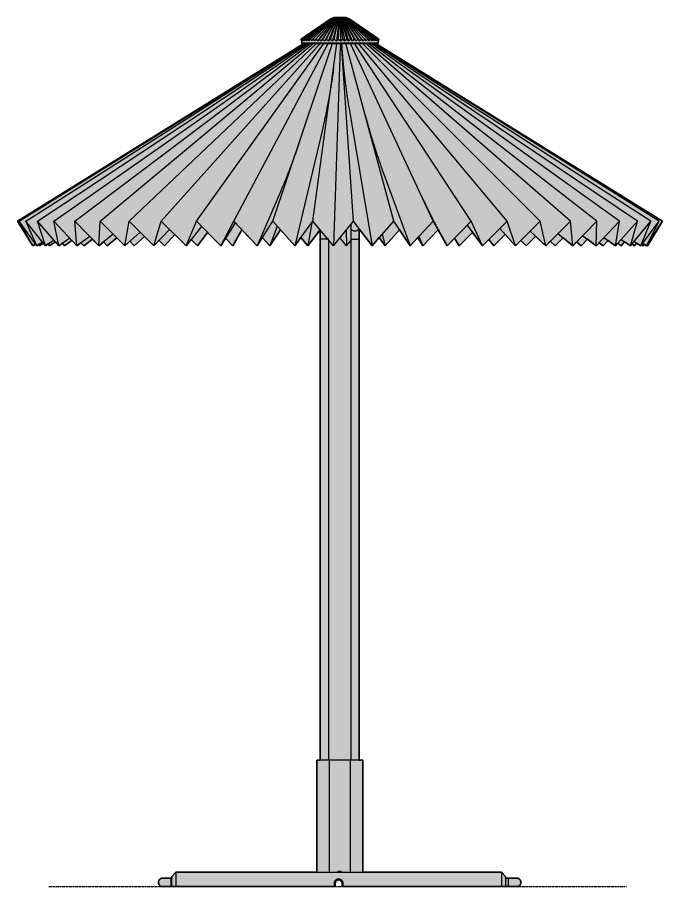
# Model space of a CAD drawing. Header units: millimetres. Extents: x -19 to 890, y -627 to 516.
# Drawn here: x -19 to 364, y 0 to 516 of the extents above; entities that cross this region are included whole.
import ezdxf

# ---------------------------------------------------------------- set-up
doc = ezdxf.new("R2010")
doc.units = ezdxf.units.MM
doc.linetypes.add('Dots', pattern=[1, 0, -1])
doc.layers.add('Blocks', color=7, linetype='Continuous')
doc.layers.add('Blocks$Fill', color=7, linetype='Continuous', true_color=0xffffff)
for name, color, linetype, lineweight, true_color in [('Blocks$Inner', 7, 'Continuous', 25, 0x007f00), ('Blocks$Outline', 7, 'Continuous', 35, 0xff3f3f), ('Groud', 7, 'Dots', 25, 0x243775)]:
    doc.layers.add(name, color=color, linetype=linetype, lineweight=lineweight, true_color=true_color)

# ---------------------------------------------------------------- blocks, each defined once
blk = doc.blocks.new('Matin Table Lamp Front')
at = {"layer": 'Blocks$Fill'}
blk.add_hatch(color=256, dxfattribs=at).paths.add_polyline_path([(363.66, 394.65), (354.6, 380.2), (354.25, 380.41), (354.11, 380.2), (352.8, 381.01), (352.21, 380.2), (351.22, 380.82), (350.75, 380.2), (348.26, 381.78), (346.99, 380.2), (345.43, 381.21), (344.58, 380.2), (341.05, 382.52), (339.02, 380.2), (336.95, 381.6), (335.69, 380.2), (331.28, 383.26), (328.41, 380.2), (325.94, 381.99), (324.23, 380.2), (319.1, 384.02), (315.35, 380.2), (312.56, 382.4), (310.37, 380.2), (304.71, 384.84), (300.03, 380.2), (297.03, 382.85), (294.34, 380.2), (288.36, 385.75), (282.69, 380.2), (279.61, 383.36), (276.38, 380.2), (270.32, 386.79), (263.62, 380.2), (260.58, 383.96), (256.78, 380.2), (250.92, 388.05), (243.1, 380.2), (240.29, 384.7), (235.85, 380.2), (230.48, 389.57), (221.47, 380.2), (218.42, 384.97), (213.92, 380.2), (207.59, 389.57), (199.07, 380.2), (195.56, 384.97), (191.33, 380.2), (184.15, 389.57), (183.67, 389), (183.67, 384), (183.67, 75), (185.82, 75), (185.82, 8.5), (268.05, 8.5), (270.55, 6), (270.55, 5), (272.17, 5), (277.17, 5), (277.22, 5), (277.28, 5), (277.33, 4.99), (277.39, 4.99), (277.45, 4.98), (277.51, 4.98), (277.56, 4.97), (277.62, 4.96), (277.68, 4.95), (277.74, 4.93), (277.8, 4.92), (277.85, 4.9), (277.91, 4.89), (277.97, 4.87), (278.03, 4.85), (278.09, 4.82), (278.14, 4.8), (278.2, 4.78), (278.26, 4.75), (278.31, 4.72), (278.37, 4.69), (278.43, 4.66), (278.48, 4.63), (278.53, 4.59), (278.59, 4.56), (278.64, 4.52), (278.69, 4.48), (278.74, 4.44), (278.79, 4.4), (278.84, 4.36), (278.89, 4.31), (278.93, 4.27), (278.98, 4.22), (279.02, 4.17), (279.07, 4.13), (279.11, 4.08), (279.15, 4.03), (279.19, 3.97), (279.22, 3.92), (279.26, 3.87), (279.29, 3.81), (279.33, 3.76), (279.36, 3.7), (279.39, 3.65), (279.42, 3.59), (279.44, 3.54), (279.47, 3.48), (279.49, 3.42), (279.51, 3.36), (279.53, 3.3), (279.55, 3.25), (279.57, 3.19), (279.59, 3.13), (279.6, 3.07), (279.61, 3.01), (279.62, 2.95), (279.63, 2.9), (279.64, 2.84), (279.65, 2.78), (279.66, 2.72), (279.66, 2.67), (279.66, 2.61), (279.67, 2.56), (279.67, 2.5), (279.67, 2.44), (279.66, 2.39), (279.66, 2.33), (279.66, 2.28), (279.65, 2.22), (279.64, 2.16), (279.63, 2.1), (279.62, 2.05), (279.61, 1.99), (279.6, 1.93), (279.59, 1.87), (279.57, 1.81), (279.55, 1.75), (279.53, 1.7), (279.51, 1.64), (279.49, 1.58), (279.47, 1.52), (279.44, 1.46), (279.42, 1.41), (279.39, 1.35), (279.36, 1.3), (279.33, 1.24), (279.29, 1.19), (279.26, 1.13), (279.22, 1.08), (279.19, 1.03), (279.15, 0.97), (279.11, 0.92), (279.07, 0.87), (279.02, 0.83), (278.98, 0.78), (278.93, 0.73), (278.89, 0.69), (278.84, 0.64), (278.79, 0.6), (278.74, 0.56), (278.69, 0.52), (278.64, 0.48), (278.59, 0.44), (278.53, 0.41), (278.48, 0.37), (278.43, 0.34), (278.37, 0.31), (278.31, 0.28), (278.26, 0.25), (278.2, 0.22), (278.14, 0.2), (278.09, 0.18), (278.03, 0.15), (277.97, 0.13), (277.91, 0.11), (277.85, 0.1), (277.8, 0.08), (277.74, 0.07), (277.68, 0.05), (277.62, 0.04), (277.56, 0.03), (277.51, 0.02), (277.45, 0.02), (277.39, 0.01), (277.33, 0.01), (277.28, 0), (277.22, 0), (277.17, 0), (272.17, 0), (270.52, 0), (268.05, 0), (174.05, 0), (173.55, 0), (173.55, 2), (173.54, 2.2), (173.54, 2.25), (173.53, 2.3), (173.52, 2.35), (173.51, 2.4), (173.51, 2.44), (173.5, 2.48), (173.49, 2.53), (173.47, 2.57), (173.46, 2.61), (173.45, 2.65), (173.43, 2.69), (173.42, 2.73), (173.4, 2.77), (173.39, 2.81), (173.37, 2.85), (173.35, 2.89), (173.33, 2.92), (173.31, 2.96), (173.29, 3), (173.27, 3.03), (173.24, 3.07), (173.22, 3.11), (173.2, 3.14), (173.17, 3.18), (173.15, 3.21), (173.12, 3.24), (173.09, 3.28), (173.07, 3.31), (173.04, 3.34), (173.01, 3.37), (172.98, 3.4), (172.95, 3.43), (172.92, 3.46), (172.89, 3.49), (172.86, 3.52), (172.83, 3.54), (172.8, 3.57), (172.76, 3.59), (172.73, 3.62), (172.7, 3.64), (172.67, 3.66), (172.63, 3.68), (172.6, 3.7), (172.57, 3.72), (172.53, 3.74), (172.5, 3.76), (172.46, 3.78), (172.43, 3.8), (172.39, 3.82), (172.35, 3.83), (172.32, 3.85), (172.28, 3.86), (172.24, 3.88), (172.21, 3.89), (172.17, 3.9), (172.13, 3.91), (172.09, 3.93), (172.06, 3.94), (172.02, 3.95), (171.98, 3.95), (171.94, 3.96), (171.9, 3.97), (171.86, 3.98), (171.82, 3.98), (171.78, 3.99), (171.74, 3.99), (171.7, 3.99), (171.66, 4), (171.62, 4), (171.58, 4), (171.54, 4), (171.5, 4), (171.45, 4), (171.41, 3.99), (171.37, 3.99), (171.33, 3.99), (171.28, 3.98), (171.24, 3.98), (171.2, 3.97), (171.16, 3.96), (171.12, 3.95), (171.08, 3.94), (171.04, 3.93), (171, 3.92), (170.95, 3.91), (170.91, 3.89), (170.87, 3.88), (170.83, 3.87), (170.79, 3.85), (170.75, 3.83), (170.72, 3.82), (170.68, 3.8), (170.64, 3.78), (170.6, 3.76), (170.56, 3.74), (170.53, 3.72), (170.49, 3.69), (170.45, 3.67), (170.42, 3.65), (170.39, 3.62), (170.35, 3.6), (170.32, 3.57), (170.29, 3.55), (170.26, 3.52), (170.23, 3.5), (170.2, 3.47), (170.17, 3.44), (170.14, 3.42), (170.11, 3.39), (170.09, 3.36), (170.06, 3.33), (170.03, 3.3), (170.01, 3.27), (169.98, 3.24), (169.96, 3.2), (169.93, 3.17), (169.91, 3.14), (169.89, 3.11), (169.87, 3.08), (169.85, 3.04), (169.83, 3.01), (169.81, 2.98), (169.79, 2.94), (169.77, 2.91), (169.75, 2.87), (169.73, 2.84), (169.72, 2.8), (169.7, 2.76), (169.69, 2.73), (169.68, 2.69), (169.66, 2.65), (169.65, 2.62), (169.64, 2.58), (169.63, 2.54), (169.62, 2.5), (169.61, 2.47), (169.6, 2.39), (169.59, 2.31), (169.58, 2.24), (169.55, 2), (169.55, 0), (169.05, 0), (75.05, 0), (72.59, 0), (72.17, 0), (67.17, 0), (67.11, 0), (67.06, 0), (67, 0.01), (66.94, 0.01), (66.88, 0.02), (66.83, 0.02), (66.77, 0.03), (66.71, 0.04), (66.65, 0.05), (66.6, 0.07), (66.54, 0.08), (66.48, 0.1), (66.42, 0.11), (66.36, 0.13), (66.3, 0.15), (66.25, 0.18), (66.19, 0.2), (66.13, 0.22), (66.07, 0.25), (66.02, 0.28), (65.96, 0.31), (65.91, 0.34), (65.85, 0.37), (65.8, 0.41), (65.75, 0.44), (65.69, 0.48), (65.64, 0.52), (65.59, 0.56), (65.54, 0.6), (65.49, 0.64), (65.45, 0.69), (65.4, 0.73), (65.35, 0.78), (65.31, 0.83), (65.27, 0.87), (65.23, 0.92), (65.19, 0.97), (65.15, 1.03), (65.11, 1.08), (65.07, 1.13), (65.04, 1.19), (65.01, 1.24), (64.98, 1.3), (64.95, 1.35), (64.92, 1.41), (64.89, 1.46), (64.87, 1.52), (64.84, 1.58), (64.82, 1.64), (64.8, 1.7), (64.78, 1.75), (64.76, 1.81), (64.75, 1.87), (64.73, 1.93), (64.72, 1.99), (64.71, 2.05), (64.7, 2.1), (64.69, 2.16), (64.68, 2.22), (64.68, 2.28), (64.67, 2.33), (64.67, 2.39), (64.67, 2.44), (64.67, 2.5), (64.67, 2.56), (64.67, 2.61), (64.67, 2.67), (64.68, 2.72), (64.68, 2.78), (64.69, 2.84), (64.7, 2.9), (64.71, 2.95), (64.72, 3.01), (64.73, 3.07), (64.75, 3.13), (64.76, 3.19), (64.78, 3.25), (64.8, 3.3), (64.82, 3.36), (64.84, 3.42), (64.87, 3.48), (64.89, 3.54), (64.92, 3.59), (64.95, 3.65), (64.98, 3.7), (65.01, 3.76), (65.04, 3.81), (65.07, 3.87), (65.11, 3.92), (65.15, 3.97), (65.19, 4.03), (65.23, 4.08), (65.27, 4.13), (65.31, 4.17), (65.35, 4.22), (65.4, 4.27), (65.45, 4.31), (65.49, 4.36), (65.54, 4.4), (65.59, 4.44), (65.64, 4.48), (65.69, 4.52), (65.75, 4.56), (65.8, 4.59), (65.85, 4.63), (65.91, 4.66), (65.96, 4.69), (66.02, 4.72), (66.07, 4.75), (66.13, 4.78), (66.19, 4.8), (66.25, 4.82), (66.3, 4.85), (66.36, 4.87), (66.42, 4.89), (66.48, 4.9), (66.54, 4.92), (66.6, 4.93), (66.65, 4.95), (66.71, 4.96), (66.77, 4.97), (66.83, 4.98), (66.88, 4.98), (66.94, 4.99), (67, 4.99), (67.06, 5), (67.11, 5), (67.17, 5), (72.17, 5), (72.55, 5), (72.55, 6), (75.05, 8.5), (158.52, 8.5), (158.52, 75), (160.67, 75), (160.67, 384), (160.67, 389.41), (160.53, 389.57), (153.36, 380.2), (149.12, 384.97), (145.61, 380.2), (137.09, 389.57), (130.77, 380.2), (126.26, 384.97), (123.21, 380.2), (114.21, 389.57), (108.84, 380.2), (104.4, 384.7), (101.58, 380.2), (93.76, 388.05), (87.9, 380.2), (84.1, 383.96), (81.07, 380.2), (74.36, 386.79), (68.3, 380.2), (65.08, 383.36), (61.99, 380.2), (56.33, 385.75), (50.35, 380.2), (47.65, 382.85), (44.66, 380.2), (39.97, 384.84), (34.31, 380.2), (32.12, 382.4), (29.34, 380.2), (25.59, 384.02), (20.45, 380.2), (18.74, 381.99), (16.27, 380.2), (13.4, 383.26), (8.99, 380.2), (7.73, 381.6), (5.67, 380.2), (3.63, 382.52), (0.1, 380.2), (-0.74, 381.21), (-2.31, 380.2), (-3.58, 381.78), (-6.07, 380.2), (-6.54, 380.82), (-7.53, 380.2), (-8.27, 381.22), (-9.91, 380.2), (-18.97, 394.65), (150.96, 500.13), (150.11, 500.13), (150.11, 500.13), (150.1, 500.13), (150.09, 500.13), (150.09, 500.13), (150.08, 500.13), (150.07, 500.13), (150.07, 500.14), (150.06, 500.14), (150.05, 500.14), (150.05, 500.14), (150.04, 500.14), (150.03, 500.14), (150.03, 500.14), (150.02, 500.15), (150.01, 500.15), (150.01, 500.15), (150, 500.15), (149.99, 500.15), (149.99, 500.16), (149.98, 500.16), (149.97, 500.16), (149.97, 500.16), (149.96, 500.17), (149.96, 500.17), (149.95, 500.17), (149.94, 500.18), (149.94, 500.18), (149.93, 500.18), (149.93, 500.19), (149.92, 500.19), (149.91, 500.2), (149.91, 500.2), (149.9, 500.2), (149.9, 500.21), (149.89, 500.21), (149.89, 500.22), (149.88, 500.22), (149.88, 500.23), (149.87, 500.23), (149.87, 500.24), (149.86, 500.24), (149.86, 500.25), (149.85, 500.25), (149.85, 500.26), (149.85, 500.26), (149.84, 500.27), (149.84, 500.27), (149.83, 500.28), (149.83, 500.28), (149.83, 500.29), (149.82, 500.3), (149.82, 500.3), (149.82, 500.31), (149.82, 500.31), (149.81, 500.32), (149.81, 500.33), (149.81, 500.33), (149.81, 500.34), (149.8, 500.34), (149.8, 500.35), (149.8, 500.35), (149.8, 500.36), (149.8, 500.37), (149.79, 500.37), (149.53, 501.71), (149.36, 502.63), (166.56, 514.49), (166.56, 514.49), (166.57, 514.49), (166.57, 514.49), (167.51, 514.97), (168.83, 515.63), (175.86, 515.63), (177.17, 514.97), (178.12, 514.49), (178.12, 514.49), (195.32, 502.63), (195.19, 501.88), (194.89, 500.37), (194.89, 500.36), (194.88, 500.35), (194.88, 500.35), (194.88, 500.34), (194.88, 500.33), (194.87, 500.32), (194.87, 500.31), (194.86, 500.3), (194.86, 500.29), (194.86, 500.28), (194.85, 500.28), (194.85, 500.27), (194.84, 500.26), (194.84, 500.25), (194.83, 500.25), (194.83, 500.24), (194.83, 500.24), (194.82, 500.24), (194.82, 500.23), (194.82, 500.23), (194.82, 500.23), (194.81, 500.22), (194.81, 500.22), (194.81, 500.22), (194.81, 500.22), (194.8, 500.21), (194.8, 500.21), (194.8, 500.21), (194.79, 500.21), (194.79, 500.21), (194.79, 500.2), (194.79, 500.2), (194.78, 500.2), (194.78, 500.2), (194.78, 500.2), (194.77, 500.2), (194.77, 500.19), (194.77, 500.19), (194.77, 500.19), (194.76, 500.19), (194.76, 500.19), (194.76, 500.19), (194.75, 500.19), (194.75, 500.19), (194.75, 500.19), (194.75, 500.19), (194.74, 500.19), (194.74, 500.19), (194.74, 500.19), (194.74, 500.19), (194.74, 500.19), (194.74, 500.19), (194.74, 500.19), (194.74, 500.19), (194.74, 500.19), (194.74, 500.19), (194.74, 500.19), (194.74, 500.19), (194.74, 500.19), (194.74, 500.19), (194.74, 500.19), (194.74, 500.19), (194.74, 500.19), (194.74, 500.19), (194.74, 500.19), (194.74, 500.19), (193.65, 500.18)], flags=0)
at = {"layer": 'Blocks$Inner'}
for p, q in [((169.65, 515.06), (159.12, 501.71)), ((170.49, 515.06), (163.27, 501.71)), ((170.95, 515.06), (165.51, 501.71)), ((166.72, 514.57), (166.56, 514.49)), ((171.42, 515.06), (167.82, 501.71)), ((170.06, 515.06), (169.76, 514.49)), ((171.9, 515.06), (170.18, 501.71)), ((172.39, 515.06), (172.57, 501.71)), ((172.87, 515.06), (174.95, 501.71)), ((173.35, 515.06), (177.31, 501.71)), ((173.82, 515.06), (179.61, 501.71)), ((174.28, 515.06), (181.83, 501.71)), ((174.47, 514.49), (180.8, 502.63)), ((174.71, 515.06), (183.95, 501.71)), ((175.02, 514.49), (182.99, 502.63)), ((175.11, 515.06), (185.93, 501.71)), ((81.07, 380.2), (87.18, 394.65)), ((101.58, 380.2), (109.33, 394.65)), ((109.97, 395.87), (108.7, 393.49)), ((123.21, 380.2), (132.47, 394.65)), ((145.61, 380.2), (156.24, 394.65)), ((168.44, 380.2), (180.27, 394.65)), ((191.33, 380.2), (204.17, 394.65)), ((213.92, 380.2), (227.57, 394.65)), ((235.85, 380.2), (250.1, 394.65)), ((256.78, 380.2), (271.4, 394.65)), ((310.37, 380.2), (309, 394.65)), ((183.67, 389), (184.15, 389.57)), ((108.84, 380.2), (104.4, 384.7)), ((130.77, 380.2), (126.26, 384.97)), ((153.36, 380.2), (149.12, 384.97)), ((165.67, 75), (165.67, 383.49)), ((176.24, 380.2), (172.34, 384.97)), ((199.07, 380.2), (195.56, 384.97)), ((221.48, 380.2), (218.42, 384.97)), ((-8.12, 381.01), (-9.42, 380.2)), ((300.03, 380.2), (299.98, 380.48)), ((315.35, 380.2), (315.34, 380.43)), ((328.41, 380.2), (328.43, 380.4)), ((339.02, 380.2), (339.05, 380.38)), ((346.99, 380.2), (347.05, 380.37)), ((352.21, 380.2), (352.28, 380.36)), ((354.6, 380.2), (354.68, 380.35)), ((165.97, 75), (165.97, 8.5)), ((178.36, 75), (178.36, 8.5)), ((75.05, 8.5), (75.05, 0)), ((169.05, 0), (169.05, 1.95)), ((169.55, 0), (169.55, 2)), ((173.55, 2), (173.55, 0)), ((174.05, 1.95), (174.05, 0))]:
    blk.add_line(p, q, dxfattribs=at)
for points in [[(178.12, 514.49), (177.17, 514.97), (175.86, 515.63), (168.83, 515.63), (167.51, 514.97), (167.69, 515.06), (166.57, 514.49)], [(166.56, 514.49), (149.36, 502.63), (149.53, 501.71), (149.79, 500.37)], [(149.39, 502.63), (149.68, 501.71), (149.66, 502.63), (166.64, 514.49)], [(149.53, 501.71), (149.39, 502.63), (166.57, 514.49)], [(149.66, 502.63), (150.07, 501.71), (150.19, 502.63), (166.77, 514.49)], [(150.19, 502.63), (150.71, 501.71), (150.95, 502.63), (166.96, 514.49)], [(150.95, 502.63), (151.59, 501.71), (151.95, 502.63), (167.21, 514.49)], [(151.95, 502.63), (152.7, 501.71), (153.18, 502.63), (167.52, 514.49)], [(153.18, 502.63), (154.02, 501.71), (154.61, 502.63), (167.88, 514.49)], [(154.61, 502.63), (155.54, 501.71), (156.24, 502.63), (168.29, 514.49)], [(156.24, 502.63), (157.24, 501.71), (158.05, 502.63), (168.75, 514.49)], [(158.05, 502.63), (159.12, 501.71), (160.01, 502.63), (169.24, 514.49)], [(160.01, 502.63), (161.13, 501.71), (162.1, 502.63), (169.77, 514.49)], [(169.24, 514.49), (170.06, 515.06), (161.13, 501.71)], [(162.1, 502.63), (163.27, 501.71), (164.31, 502.63), (170.32, 514.49)], [(164.31, 502.63), (165.51, 501.71), (166.61, 502.63), (170.9, 514.49)], [(166.57, 514.49), (167.72, 515.06), (166.64, 514.49)], [(166.61, 502.63), (167.82, 501.71), (168.97, 502.63), (171.49, 514.49)], [(166.64, 514.49), (167.8, 515.06), (166.77, 514.49)], [(166.77, 514.49), (167.93, 515.06), (166.96, 514.49)], [(166.96, 514.49), (168.11, 515.06), (167.21, 514.49)], [(167.22, 514.49), (168.34, 515.06), (167.52, 514.49)], [(167.52, 514.49), (168.61, 515.06), (167.88, 514.49)], [(167.89, 514.49), (168.92, 515.06), (168.29, 514.49)], [(168.3, 514.49), (169.27, 515.06), (168.74, 514.49)], [(168.75, 514.49), (169.65, 515.06), (169.23, 514.49)], [(168.97, 502.63), (170.18, 501.71), (171.37, 502.63), (172.1, 514.49)], [(169.77, 514.49), (170.49, 515.06), (170.32, 514.49)], [(170.33, 514.49), (170.95, 515.06), (170.89, 514.49)], [(170.91, 514.49), (171.42, 515.06), (171.49, 514.49)], [(171.5, 514.49), (171.9, 515.06), (172.09, 514.49)], [(172.1, 514.49), (172.39, 515.06), (172.7, 514.49)], [(172.7, 514.49), (173.77, 502.63), (174.95, 501.71), (176.17, 502.63)], [(172.71, 514.49), (172.87, 515.06), (173.3, 514.49)], [(173.3, 514.49), (176.17, 502.63), (177.31, 501.71), (178.51, 502.63)], [(173.31, 514.49), (173.35, 515.06), (173.89, 514.49)], [(173.9, 514.49), (173.82, 515.06), (174.46, 514.49)], [(173.89, 514.49), (178.51, 502.63), (179.61, 501.71), (180.8, 502.63), (181.83, 501.71), (182.99, 502.63), (183.95, 501.71), (185.06, 502.63)], [(174.47, 514.49), (174.28, 515.06), (175.01, 514.49)], [(175.03, 514.49), (174.71, 515.06), (175.54, 514.49)], [(175.55, 514.49), (175.11, 515.06), (176.02, 514.49)], [(176.03, 514.49), (175.49, 515.06), (176.47, 514.49)], [(175.54, 514.49), (185.06, 502.63), (185.93, 501.71), (186.99, 502.63)], [(176.48, 514.49), (175.83, 515.06), (176.87, 514.49)], [(176.03, 514.49), (186.99, 502.63), (187.78, 501.71), (188.77, 502.63)], [(177.22, 514.49), (176.13, 515.06), (176.88, 514.49)], [(177.23, 514.49), (176.39, 515.06), (177.52, 514.49)], [(176.47, 514.49), (188.77, 502.63), (189.45, 501.71), (190.36, 502.63)], [(177.53, 514.49), (176.61, 515.06), (177.76, 514.49)], [(177.77, 514.49), (176.78, 515.06), (177.94, 514.49)], [(176.87, 514.49), (190.36, 502.63), (190.93, 501.71), (191.75, 502.63), (177.23, 514.49)], [(177.95, 514.49), (176.9, 515.06), (178.06, 514.49)], [(178.07, 514.49), (176.97, 515.06), (178.12, 514.49), (178.12, 514.49)], [(177.52, 514.49), (192.94, 502.63), (192.21, 501.71), (191.75, 502.63)], [(177.76, 514.49), (193.9, 502.63), (194.11, 501.71), (194.62, 502.63)], [(177.95, 514.49), (194.62, 502.63), (194.7, 501.71), (195.09, 502.63)], [(178.07, 514.49), (195.09, 502.63), (195.05, 501.71), (195.32, 502.63)], [(194.89, 500.37), (195.19, 501.88), (195.32, 502.63), (178.12, 514.49)], [(171.37, 502.63), (172.57, 501.71), (173.77, 502.63)], [(294.34, 380.2), (291.14, 394.65), (185.59, 500.17)], [(285.12, 388.76), (294.34, 380.2), (309, 394.65), (187.58, 500.17)], [(324.23, 380.2), (324.71, 394.65), (189.33, 500.17)], [(335.69, 380.2), (338.02, 394.65), (190.81, 500.17)], [(344.58, 380.2), (348.72, 394.65), (192, 500.18)], [(350.75, 380.2), (356.63, 394.65), (192.87, 500.18)], [(192.94, 502.63), (193.28, 501.71), (193.9, 502.63)], [(354.11, 380.2), (361.64, 394.65), (193.43, 500.18)], [(351.82, 381.62), (354.11, 380.2), (363.66, 394.65), (193.65, 500.18)], [(-8.27, 381.22), (-9.91, 380.2), (-18.97, 394.65), (150.96, 500.13)], [(-9.91, 380.2), (-17.98, 394.65), (151.07, 500.13)], [(-7.53, 380.2), (-13.98, 394.65), (151.51, 500.13)], [(-2.31, 380.2), (-7.05, 394.65), (152.29, 500.13)], [(5.67, 380.2), (2.72, 394.65), (153.38, 500.13)], [(16.27, 380.2), (15.16, 394.65), (154.77, 500.13)], [(29.34, 380.2), (30.08, 394.65), (156.44, 500.13)], [(44.66, 380.2), (47.24, 394.65), (158.36, 500.13)], [(61.99, 380.2), (66.37, 394.65), (160.5, 500.13)], [(110.11, 393.84), (101.58, 380.2), (87.18, 394.65), (162.82, 500.13)], [(135.67, 408.9), (123.21, 380.2), (109.33, 394.65), (165.3, 500.13)], [(161.71, 448.37), (145.61, 380.2), (132.47, 394.65), (167.89, 500.14)], [(172.45, 500.14), (172.23, 490.98), (172.09, 486.11), (168.44, 380.2), (156.24, 394.65), (170.54, 500.14)], [(177.7, 461.48), (191.33, 380.2), (180.27, 394.65), (173.23, 500.14)], [(198.36, 422.55), (213.92, 380.2), (204.17, 394.65), (175.9, 500.15)], [(234.83, 382.02), (235.85, 380.2), (227.57, 394.65), (178.51, 500.15)], [(247.76, 392.29), (256.78, 380.2), (250.1, 394.65), (181.02, 500.16)], [(276.38, 380.2), (271.4, 394.65), (183.39, 500.16)], [(-4.07, 382.38), (-7.53, 380.2), (-17.98, 394.65)], [(2.77, 383.49), (-2.31, 380.2), (-13.98, 394.65)], [(12.15, 384.6), (5.67, 380.2), (-7.05, 394.65)], [(23.91, 385.74), (16.27, 380.2), (2.72, 394.65)], [(37.86, 386.94), (29.34, 380.2), (15.16, 394.65)], [(53.76, 388.27), (44.66, 380.2), (30.08, 394.65)], [(71.33, 389.78), (61.99, 380.2), (47.24, 394.65)], [(90.24, 391.58), (81.07, 380.2), (66.37, 394.65)], [(155.64, 393.84), (153.36, 380.2), (160.53, 389.57)], [(178.67, 392.69), (178.67, 390.66), (178.67, 384), (178.67, 75)], [(267.05, 390.35), (276.38, 380.2), (291.14, 394.65)], [(301.62, 387.38), (310.37, 380.2), (324.71, 394.65)], [(316.26, 386.14), (324.23, 380.2), (338.02, 394.65)], [(328.78, 384.99), (335.69, 380.2), (348.72, 394.65)], [(339, 383.87), (344.58, 380.2), (356.63, 394.65)], [(346.71, 382.76), (350.75, 380.2), (361.64, 394.65)], [(354.25, 380.41), (354.6, 380.2), (363.66, 394.65)], [(74.36, 386.79), (68.3, 380.2), (65.08, 383.36)], [(93.76, 388.05), (87.9, 380.2), (84.1, 383.96)], [(114.14, 389.65), (108.84, 380.2), (114.21, 389.57)], [(135.04, 391.83), (130.77, 380.2), (137.09, 389.57)], [(160.67, 389.5), (160.67, 384), (160.67, 75)], [(175.93, 389.35), (176.24, 380.2), (178.67, 383.07)], [(183.67, 75), (183.67, 384), (183.67, 390.66)], [(197.44, 387.08), (199.07, 380.2), (207.59, 389.57)], [(219.09, 385.68), (221.47, 380.2), (230.48, 389.57)], [(240.29, 384.7), (243.1, 380.2), (250.92, 388.05)], [(260.58, 383.96), (263.62, 380.2), (270.32, 386.79)], [(-3.58, 381.78), (-6.07, 380.2), (-6.54, 380.82)], [(3.63, 382.52), (0.1, 380.2), (-0.74, 381.21)], [(13.4, 383.26), (8.99, 380.2), (7.73, 381.6)], [(25.59, 384.02), (20.45, 380.2), (18.74, 381.99)], [(39.97, 384.84), (34.31, 380.2), (32.12, 382.4)], [(56.33, 385.75), (50.35, 380.2), (47.65, 382.85)], [(165.67, 384), (163.17, 384), (160.67, 384)], [(178.67, 384), (181.17, 384), (183.67, 384)], [(279.61, 383.36), (282.69, 380.2), (288.36, 385.75)], [(297.03, 382.85), (300.03, 380.2), (304.71, 384.84)], [(312.56, 382.4), (315.35, 380.2), (319.1, 384.02)], [(325.94, 381.99), (328.41, 380.2), (331.28, 383.26)], [(336.95, 381.6), (339.02, 380.2), (341.05, 382.52)], [(345.43, 381.21), (346.99, 380.2), (348.26, 381.78)], [(351.22, 380.82), (352.21, 380.2), (352.8, 381.01)], [(185.82, 8.5), (185.82, 75), (178.36, 75), (165.97, 75), (158.52, 75), (158.52, 8.5)], [(72.59, 0), (72.55, 0.05), (72.55, 6), (75.05, 8.5), (268.05, 8.5), (270.55, 6), (270.55, 0.05), (270.52, 0)], [(268.05, 8.5), (268.05, 0), (270.52, 0), (272.17, 0), (277.17, 0)], [(72.55, 5), (72.17, 5), (67.17, 5)], [(67.17, 0), (72.17, 0), (72.59, 0), (75.05, 0), (169.05, 0)], [(72.17, 0), (72.17, 2.5), (72.17, 5)], [(174.05, 0), (268.05, 0)], [(277.17, 5), (272.17, 5), (270.55, 5)], [(272.17, 0), (272.17, 2.5), (272.17, 5)]]:
    blk.add_lwpolyline(points, dxfattribs=at)
for centre, radius, start, end in [((180.82, 391.18), 2.21, 193.649, 279.04), ((181.47, 391.36), 2.38, 262.7645, 334.5349), ((172.17, 7), 2, 48.5904, 131.4096), ((277.17, 2.5), 2.5, 0, 90), ((277.17, 2.5), 2.5, 270, 360)]:
    blk.add_arc(centre, radius, start, end, dxfattribs=at)
for points, weights in [([(166.56, 514.49), (166.56, 514.49), (166.56, 514.49)], [0.868369010623, 0.868309204908, 0.868249640609]), ([(166.57, 514.49), (166.57, 514.49), (166.57, 514.49)], [0.868965679967, 0.869026868778, 0.869088300516]), ([(166.64, 514.49), (166.64, 514.49), (166.64, 514.49)], [0.872498307115, 0.872566431197, 0.872634800247]), ([(166.77, 514.49), (166.77, 514.49), (166.77, 514.49)], [0.874895953314, 0.8749684736, 0.875041240305]), ([(166.96, 514.49), (166.96, 514.49), (166.96, 514.49)], [0.874456295979, 0.874528049811, 0.874600049955]), ([(167.21, 514.49), (167.21, 514.49), (167.22, 514.49)], [0.868076981748, 0.868136370956, 0.868196003016]), ([(167.52, 514.49), (167.52, 514.49), (167.52, 514.49)], [0.855156287927, 0.855175728824, 0.855195405512]), ([(167.88, 514.49), (167.88, 514.49), (167.89, 514.49)], [0.867806157865, 0.867747319859, 0.867688724747]), ([(168.29, 514.49), (168.29, 514.49), (168.3, 514.49)], [0.906535887465, 0.906417363827, 0.90629910533]), ([(168.75, 514.49), (168.75, 514.49), (168.75, 514.49)], [0.925461930809, 0.925320944894, 0.925180235399]), ([(169.23, 514.49), (169.24, 514.49), (169.24, 514.49)], [0.859667944437, 0.859706185893, 0.859744666518]), ([(169.24, 514.49), (169.24, 514.49), (169.24, 514.49)], [0.929132649255, 0.928987368485, 0.928842366978]), ([(169.76, 514.49), (169.76, 514.49), (169.77, 514.49)], [0.86345887061, 0.863507762562, 0.863556895837]), ([(169.77, 514.49), (169.77, 514.49), (169.77, 514.49)], [0.925576732784, 0.925435441274, 0.925294426942]), ([(170.32, 514.49), (170.32, 514.49), (170.32, 514.49)], [0.86815436175, 0.868214046084, 0.86827397439]), ([(170.32, 514.49), (170.33, 514.49), (170.33, 514.49)], [0.918769663612, 0.918636199288, 0.918503008097]), ([(170.89, 514.49), (170.9, 514.49), (170.9, 514.49)], [0.873733574508, 0.873804197117, 0.873875066878]), ([(170.9, 514.49), (170.9, 514.49), (170.91, 514.49)], [0.910634498792, 0.910510733469, 0.910387236499]), ([(171.49, 514.49), (171.49, 514.49), (171.49, 514.49)], [0.880157072727, 0.880238756979, 0.880320692035]), ([(171.49, 514.49), (171.5, 514.49), (171.5, 514.49)], [0.902160429893, 0.902047281576, 0.901934396648]), ([(172.09, 514.49), (172.09, 514.49), (172.1, 514.49)], [0.887356027844, 0.887448862327, 0.887541951768]), ([(172.1, 514.49), (172.1, 514.49), (172.1, 514.49)], [0.8938865037, 0.893784373243, 0.893682501398]), ([(172.7, 514.49), (172.7, 514.49), (172.7, 514.49)], [0.895213666786, 0.895317551797, 0.895421695858]), ([(172.7, 514.49), (172.71, 514.49), (172.71, 514.49)], [0.886119223668, 0.886028250505, 0.885937531477]), ([(173.3, 514.49), (173.31, 514.49), (173.31, 514.49)], [0.879037705231, 0.878957872652, 0.878878290158]), ([(173.3, 514.49), (173.3, 514.49), (173.3, 514.49)], [0.903532299219, 0.903647139648, 0.903762243955]), ([(173.89, 514.49), (173.9, 514.49), (173.9, 514.49)], [0.87274784218, 0.872679055435, 0.872610515201]), ([(173.89, 514.49), (173.89, 514.49), (173.89, 514.49)], [0.911972301882, 0.912097615578, 0.912223198083]), ([(174.46, 514.49), (174.47, 514.49), (174.47, 514.49)], [0.919932354787, 0.92006721647, 0.920202352151]), ([(174.47, 514.49), (174.47, 514.49), (174.47, 514.49)], [0.867311840807, 0.867253967158, 0.867196336948]), ([(175.01, 514.49), (175.02, 514.49), (175.02, 514.49)], [0.926298122191, 0.926440269404, 0.926582694381]), ([(175.02, 514.49), (175.02, 514.49), (175.03, 514.49)], [0.862764986047, 0.862717881664, 0.862671018154]), ([(175.54, 514.49), (175.54, 514.49), (175.54, 514.49)], [0.928877006244, 0.929022043221, 0.929167359469]), ([(175.54, 514.49), (175.54, 514.49), (175.55, 514.49)], [0.859125401104, 0.859088923225, 0.859052684152]), ([(176.02, 514.49), (176.03, 514.49), (176.03, 514.49)], [0.923100028032, 0.923238363904, 0.92337697494]), ([(176.47, 514.49), (176.47, 514.49), (176.47, 514.49)], [0.900154282963, 0.90026468209, 0.900375342755]), ([(176.87, 514.49), (176.87, 514.49), (176.87, 514.49)], [0.861248628779, 0.861291538653, 0.861334687799]), ([(177.23, 514.49), (177.22, 514.49), (177.22, 514.49)], [0.857416593675, 0.857446853328, 0.85747735]), ([(177.52, 514.49), (177.52, 514.49), (177.52, 514.49)], [0.870045117763, 0.869981700705, 0.86991852751]), ([(177.76, 514.49), (177.76, 514.49), (177.76, 514.49)], [0.875025008665, 0.874952255999, 0.874879749841]), ([(177.94, 514.49), (177.94, 514.49), (177.95, 514.49)], [0.874736032633, 0.874663812035, 0.874591837667]), ([(178.06, 514.49), (178.07, 514.49), (178.07, 514.49)], [0.872015803185, 0.871948602536, 0.871881646489]), ([(178.12, 514.49), (178.12, 514.49), (178.12, 514.49)], [0.868249640621, 0.868309204892, 0.868369010578]), ([(149.79, 500.37), (149.85, 500.13), (150.11, 500.13)], [1, 0.786654482829, 1]), ([(194.74, 500.19), (194.84, 500.19), (194.89, 500.37)], [1, 0.783185874362, 1]), ([(67.17, 5), (64.67, 5), (64.67, 2.5)], [1, 0.707106781187, 1]), ([(64.67, 2.5), (64.67, 0), (67.17, 0)], [1, 0.707106781187, 1])]:
    blk.add_rational_spline(points, weights, degree=2, dxfattribs=at)
for points, knots in [([(161.69, 500.37), (160.74, 500.37), (158.84, 500.37), (156.34, 500.37), (154.17, 500.37), (152.4, 500.37), (151.04, 500.37), (150.18, 500.37), (149.78, 500.37), (149.83, 500.37), (149.85, 500.37)], [1, 1, 1, 1, 1.135989, 1.271979, 1.407968, 1.543958, 1.679947, 1.815936, 1.951926, 2, 2, 2, 2]), ([(194.89, 500.37), (194.48, 500.37), (193.87, 500.37), (191.29, 500.37), (187.67, 500.37), (183.1, 500.37), (177.89, 500.37), (172.35, 500.37), (166.77, 500.37), (163.38, 500.37), (161.69, 500.37)], [0, 0, 0, 0, 0.125, 0.25, 0.375, 0.5, 0.625, 0.75, 0.875, 1, 1, 1, 1]), ([(161.83, 500.13), (162, 500.13), (162.89, 500.13), (164.93, 500.13), (168.12, 500.14), (171.84, 500.14), (175.61, 500.15), (179.27, 500.15), (182.76, 500.16), (185.94, 500.17), (188.76, 500.17), (191.1, 500.18), (192.93, 500.18), (194.14, 500.19), (194.59, 500.19), (194.75, 500.19), (194.74, 500.19), (194.74, 500.19)], [0, 0, 0, 0, 0.013023, 0.065184, 0.145299, 0.227737, 0.307852, 0.390282, 0.470525, 0.55309, 0.63343, 0.716096, 0.796519, 0.879271, 0.954247, 0.967269, 1, 1, 1, 1]), ([(150.14, 500.13), (150.12, 500.13), (150.07, 500.13), (150.44, 500.13), (151.29, 500.13), (152.65, 500.13), (154.45, 500.13), (156.64, 500.13), (159.09, 500.13), (160.93, 500.13), (161.83, 500.13)], [-1, -1, -1, -1, -0.957051, -0.821894, -0.683706, -0.54395, -0.404194, -0.266005, -0.130849, 0, 0, 0, 0]), ([(173.25, 499.76), (173.36, 498.21), (173.56, 495.43), (173.87, 491.69), (174.14, 488.67), (174.4, 486.04), (174.67, 483.49), (174.95, 480.96), (175.22, 478.65), (175.47, 476.63), (175.7, 474.86), (175.92, 473.22), (176.13, 471.64), (176.38, 469.88), (176.71, 467.67), (177.15, 464.8), (177.5, 462.66), (177.7, 461.48)], [-1, -1, -1, -1, -0.8775591, -0.7797467, -0.7059265, -0.6403274, -0.5731642, -0.5052354, -0.4423443, -0.3923703, -0.3467377, -0.3041298, -0.2643956, -0.2236426, -0.1666421, -0.0920129, 0, 0, 0, 0]), ([(168.54, 485.36), (168.33, 483.84), (167.94, 481.06), (167.37, 477.28), (166.85, 474.09), (166.37, 471.24), (165.89, 468.5), (165.42, 465.95), (165, 463.75), (164.64, 461.9), (164.32, 460.28), (164, 458.74), (163.65, 457.04), (163.18, 454.87), (162.53, 451.91), (162.01, 449.64), (161.71, 448.37)], [0, 0, 0, 0, 0.124023, 0.226584, 0.308263, 0.382831, 0.458589, 0.530327, 0.58973, 0.637067, 0.679718, 0.721067, 0.761489, 0.817238, 0.896855, 1, 1, 1, 1]), ([(187.46, 456.99), (187.84, 455.61), (188.48, 453.23), (189.35, 450.19), (189.99, 447.98), (190.51, 446.23), (191.02, 444.51), (191.58, 442.67), (192.22, 440.6), (192.96, 438.26), (193.79, 435.72), (194.67, 433.05), (195.68, 430.08), (196.9, 426.56), (197.85, 423.97), (198.36, 422.55)], [-1, -1, -1, -1, -0.879558, -0.791465, -0.734704, -0.687316, -0.63811, -0.585054, -0.527492, -0.457464, -0.38129, -0.306532, -0.226407, -0.12437, 0, 0, 0, 0]), ([(148.37, 442), (147.83, 440.42), (146.86, 437.57), (145.49, 433.7), (144.32, 430.5), (143.31, 427.77), (142.46, 425.55), (141.78, 423.77), (141.25, 422.41), (140.68, 420.98), (139.94, 419.12), (138.87, 416.49), (137.42, 412.98), (136.29, 410.36), (135.67, 408.9)], [0, 0, 0, 0, 0.143201, 0.259201, 0.35112, 0.432873, 0.506403, 0.552772, 0.593582, 0.629607, 0.682495, 0.762071, 0.868036, 1, 1, 1, 1]), ([(219.5, 412), (220.26, 410.39), (221.64, 407.44), (223.62, 403.37), (225.28, 400.03), (226.51, 397.59), (227.48, 395.71), (228.38, 393.95), (229.55, 391.74), (231.01, 388.97), (232.8, 385.67), (234.12, 383.3), (234.83, 382.02)], [-1, -1, -1, -1, -0.839555, -0.703761, -0.592216, -0.50461, -0.458623, -0.402928, -0.329084, -0.237214, -0.127465, 0, 0, 0, 0]), ([(169.05, 1.95), (169.08, 2.24), (169.12, 2.8), (169.5, 3.58), (170.07, 4.21), (170.83, 4.62), (171.68, 4.73), (172.49, 4.53), (173.19, 4.08), (173.74, 3.39), (174.02, 2.63), (174.04, 2.14), (174.05, 1.95)], [1.9545455, 1.9545455, 1.9545455, 1.9545455, 2.0579069, 2.159652, 2.2624781, 2.3687364, 2.4711228, 2.5675598, 2.6671542, 2.7760327, 2.8877511, 2.9545455, 2.9545455, 2.9545455, 2.9545455]), ([(169.05, 0), (169.07, 0), (169.15, 0), (169.28, 0), (169.43, 0), (169.53, 0), (169.55, 0), (169.55, 0)], [114.954558, 114.954558, 114.954558, 114.954558, 115.023899, 115.229534, 115.459093, 115.707132, 115.954558, 115.954558, 115.954558, 115.954558]), ([(169.55, 2), (169.57, 2.21), (169.61, 2.63), (169.91, 3.2), (170.37, 3.66), (170.98, 3.96), (171.65, 4.03), (172.3, 3.89), (172.86, 3.56), (173.3, 3.06), (173.52, 2.5), (173.55, 2.13), (173.55, 2)], [117.954558, 117.954558, 117.954558, 117.954558, 118.053575, 118.15274, 118.255865, 118.365168, 118.471853, 118.572119, 118.674067, 118.782529, 118.890614, 118.954558, 118.954558, 118.954558, 118.954558]), ([(173.55, 0), (173.56, 0), (173.57, 0), (173.64, 0), (173.76, 0), (173.9, 0), (174, 0), (174.05, 0)], [120.954558, 120.954558, 120.954558, 120.954558, 121.168263, 121.38083, 121.576428, 121.76537, 121.954558, 121.954558, 121.954558, 121.954558])]:
    blk.add_open_spline(points, degree=3, knots=knots, dxfattribs=at)
at = {"layer": 'Blocks$Outline'}
for points in [[(167.51, 514.97), (168.83, 515.63)], [(168.83, 515.63), (175.86, 515.63)], [(175.86, 515.63), (177.17, 514.97)], [(149.36, 502.63), (166.56, 514.49)], [(166.56, 514.49), (166.57, 514.49)], [(166.57, 514.49), (167.51, 514.97)], [(177.17, 514.97), (178.12, 514.49)], [(178.12, 514.49), (195.32, 502.63)], [(149.53, 501.71), (149.36, 502.63)], [(193.65, 500.18), (363.66, 394.65)], [(195.19, 501.88), (194.89, 500.37)], [(195.32, 502.63), (195.19, 501.88)], [(-18.97, 394.65), (150.96, 500.13)], [(-9.91, 380.2), (-18.97, 394.65)], [(363.66, 394.65), (354.6, 380.2)], [(74.36, 386.79), (68.3, 380.2)], [(81.07, 380.2), (74.36, 386.79)], [(93.76, 388.05), (87.9, 380.2)], [(101.58, 380.2), (93.76, 388.05)], [(114.21, 389.57), (108.84, 380.2)], [(123.21, 380.2), (114.21, 389.57)], [(137.09, 389.57), (130.77, 380.2)], [(145.61, 380.2), (137.09, 389.57)], [(160.53, 389.57), (153.36, 380.2)], [(160.67, 389.41), (160.53, 389.57)], [(160.67, 384), (160.67, 389.41)], [(184.15, 389.57), (183.67, 389)], [(183.67, 389), (183.67, 384)], [(191.33, 380.2), (184.15, 389.57)], [(207.59, 389.57), (199.07, 380.2)], [(213.92, 380.2), (207.59, 389.57)], [(230.48, 389.57), (221.47, 380.2)], [(235.85, 380.2), (230.48, 389.57)], [(250.92, 388.05), (243.1, 380.2)], [(256.78, 380.2), (250.92, 388.05)], [(270.32, 386.79), (263.62, 380.2)], [(276.38, 380.2), (270.32, 386.79)], [(-3.58, 381.78), (-6.07, 380.2)], [(-2.31, 380.2), (-3.58, 381.78)], [(3.63, 382.52), (0.1, 380.2)], [(5.67, 380.2), (3.63, 382.52)], [(7.73, 381.6), (5.67, 380.2)], [(8.99, 380.2), (7.73, 381.6)], [(13.4, 383.26), (8.99, 380.2)], [(16.27, 380.2), (13.4, 383.26)], [(18.74, 381.99), (16.27, 380.2)], [(20.45, 380.2), (18.74, 381.99)], [(25.59, 384.02), (20.45, 380.2)], [(29.34, 380.2), (25.59, 384.02)], [(32.12, 382.4), (29.34, 380.2)], [(34.31, 380.2), (32.12, 382.4)], [(39.97, 384.84), (34.31, 380.2)], [(44.66, 380.2), (39.97, 384.84)], [(47.65, 382.85), (44.66, 380.2)], [(50.35, 380.2), (47.65, 382.85)], [(56.33, 385.75), (50.35, 380.2)], [(61.99, 380.2), (56.33, 385.75)], [(65.08, 383.36), (61.99, 380.2)], [(68.3, 380.2), (65.08, 383.36)], [(84.1, 383.96), (81.07, 380.2)], [(87.9, 380.2), (84.1, 383.96)], [(104.4, 384.7), (101.58, 380.2)], [(108.84, 380.2), (104.4, 384.7)], [(126.26, 384.97), (123.21, 380.2)], [(130.77, 380.2), (126.26, 384.97)], [(149.12, 384.97), (145.61, 380.2)], [(153.36, 380.2), (149.12, 384.97)], [(160.67, 75), (160.67, 384)], [(183.67, 384), (183.67, 75)], [(195.56, 384.97), (191.33, 380.2)], [(199.07, 380.2), (195.56, 384.97)], [(218.42, 384.97), (213.92, 380.2)], [(221.47, 380.2), (218.42, 384.97)], [(240.29, 384.7), (235.85, 380.2)], [(243.1, 380.2), (240.29, 384.7)], [(260.58, 383.96), (256.78, 380.2)], [(263.62, 380.2), (260.58, 383.96)], [(279.61, 383.36), (276.38, 380.2)], [(282.69, 380.2), (279.61, 383.36)], [(288.36, 385.75), (282.69, 380.2)], [(294.34, 380.2), (288.36, 385.75)], [(297.03, 382.85), (294.34, 380.2)], [(300.03, 380.2), (297.03, 382.85)], [(304.71, 384.84), (300.03, 380.2)], [(310.37, 380.2), (304.71, 384.84)], [(312.56, 382.4), (310.37, 380.2)], [(315.35, 380.2), (312.56, 382.4)], [(319.1, 384.02), (315.35, 380.2)], [(324.23, 380.2), (319.1, 384.02)], [(325.94, 381.99), (324.23, 380.2)], [(328.41, 380.2), (325.94, 381.99)], [(331.28, 383.26), (328.41, 380.2)], [(335.69, 380.2), (331.28, 383.26)], [(336.95, 381.6), (335.69, 380.2)], [(339.02, 380.2), (336.95, 381.6)], [(341.05, 382.52), (339.02, 380.2)], [(344.58, 380.2), (341.05, 382.52)], [(348.26, 381.78), (346.99, 380.2)], [(350.75, 380.2), (348.26, 381.78)], [(-8.27, 381.22), (-9.91, 380.2)], [(-7.53, 380.2), (-8.27, 381.22)], [(-6.54, 380.82), (-7.53, 380.2)], [(-6.07, 380.2), (-6.54, 380.82)], [(-0.74, 381.21), (-2.31, 380.2)], [(0.1, 380.2), (-0.74, 381.21)], [(345.43, 381.21), (344.58, 380.2)], [(346.99, 380.2), (345.43, 381.21)], [(351.22, 380.82), (350.75, 380.2)], [(352.21, 380.2), (351.22, 380.82)], [(352.8, 381.01), (352.21, 380.2)], [(354.11, 380.2), (352.8, 381.01)], [(354.25, 380.41), (354.11, 380.2)], [(354.6, 380.2), (354.25, 380.41)], [(158.52, 8.5), (158.52, 75)], [(158.52, 75), (160.67, 75)], [(183.67, 75), (185.82, 75)], [(185.82, 75), (185.82, 8.5)], [(72.55, 6), (75.05, 8.5)], [(72.55, 5), (72.55, 6)], [(75.05, 8.5), (158.52, 8.5)], [(185.82, 8.5), (268.05, 8.5)], [(268.05, 8.5), (270.55, 6)], [(270.55, 6), (270.55, 5)], [(67.17, 5), (72.17, 5)], [(72.17, 0), (67.17, 0)], [(72.17, 5), (72.55, 5)], [(72.59, 0), (72.17, 0)], [(75.05, 0), (72.59, 0)], [(169.05, 0), (75.05, 0)], [(169.55, 2), (169.55, 0)], [(173.55, 0), (173.55, 2)], [(268.05, 0), (174.05, 0)], [(270.52, 0), (268.05, 0)], [(272.17, 0), (270.52, 0)], [(270.55, 5), (272.17, 5)], [(272.17, 5), (277.17, 5)], [(277.17, 0), (272.17, 0)]]:
    blk.add_lwpolyline(points, dxfattribs=at)
for points, weights in [([(166.56, 514.49), (166.56, 514.49), (166.56, 514.49)], [0.868249867196, 0.868293842568, 0.868337949525]), ([(166.57, 514.49), (166.57, 514.49), (166.57, 514.49)], [0.86896591017, 0.869022655101, 0.869079608953]), ([(194.89, 500.37), (194.84, 500.19), (194.74, 500.19)], [1, 0.787088316049, 0.992335596874]), ([(64.67, 2.5), (64.67, 5), (67.17, 5)], [1, 0.707106781187, 1]), ([(67.17, 0), (64.67, 0), (64.67, 2.5)], [1, 0.707106781187, 1]), ([(277.17, 5), (279.67, 5), (279.67, 2.5)], [1, 0.707106781187, 1]), ([(279.67, 2.5), (279.67, 0), (277.17, 0)], [1, 0.707106781187, 1])]:
    blk.add_rational_spline(points, weights, degree=2, dxfattribs=at)
for points, weights, knots in [([(178.12, 514.49), (178.12, 514.49), (178.12, 514.49), (178.12, 514.49)], [0.868363381133, 0.868350446726, 0.868293630208, 0.868249867118], [3.6772280993, 3.6772280993, 3.6772280993, 3.6774462313, 3.6781871178, 3.6781871178, 3.6781871178]), ([(150.11, 500.13), (149.85, 500.13), (149.79, 500.37), (149.66, 501.04), (149.53, 501.71)], [0.999998716525, 0.786655124569, 1, 1, 1], [-1.937967, -1.937967, -1.937967, -1.538713, -1.538713, 0, 0, 0])]:
    blk.add_rational_spline(points, weights, degree=2, knots=knots, dxfattribs=at)
for points, knots in [([(194.74, 500.19), (194.74, 500.19), (194.73, 500.19), (194.59, 500.19), (194.27, 500.19), (193.81, 500.18), (193.65, 500.18)], [-0.9882375, -0.9882375, -0.9882375, -0.9882375, -0.9672695, -0.954247, -0.8792705, -0.8461022, -0.8461022, -0.8461022, -0.8461022]), ([(150.96, 500.13), (150.78, 500.13), (150.38, 500.13), (150.12, 500.13), (150.11, 500.13), (150.11, 500.13)], [0.7411418, 0.7411418, 0.7411418, 0.7411418, 0.8220381, 0.9574352, 0.960232, 0.960232, 0.960232, 0.960232]), ([(169.55, 0), (169.55, 0), (169.53, 0), (169.43, 0), (169.28, 0), (169.15, 0), (169.07, 0), (169.05, 0)], [0, 0, 0, 0, 0.247426, 0.495464, 0.725024, 0.930658, 1, 1, 1, 1]), ([(173.55, 2), (173.55, 2.13), (173.52, 2.5), (173.3, 3.06), (172.86, 3.56), (172.3, 3.89), (171.65, 4.03), (170.98, 3.96), (170.37, 3.66), (169.91, 3.2), (169.61, 2.63), (169.57, 2.21), (169.55, 2)], [0, 0, 0, 0, 0.0639432, 0.172029, 0.2804906, 0.3824389, 0.4827042, 0.5893892, 0.6986925, 0.8018172, 0.9009822, 1, 1, 1, 1]), ([(174.05, 0), (174, 0), (173.9, 0), (173.76, 0), (173.64, 0), (173.57, 0), (173.56, 0), (173.55, 0)], [0, 0, 0, 0, 0.189188, 0.37813, 0.573728, 0.786294, 1, 1, 1, 1])]:
    blk.add_open_spline(points, degree=3, knots=knots, dxfattribs=at)

msp = doc.modelspace()

# ---------------------------------------------------------------- linework, layer by layer
at = {"layer": 'Groud'}
msp.add_lwpolyline([(0, 0), (343.11, 0)], dxfattribs=at)

# ---------------------------------------------------------------- block references
at = {"layer": 'Blocks'}
msp.add_blockref('Matin Table Lamp Front', (0, 0), dxfattribs=at)

doc.saveas('drawing.dxf')
